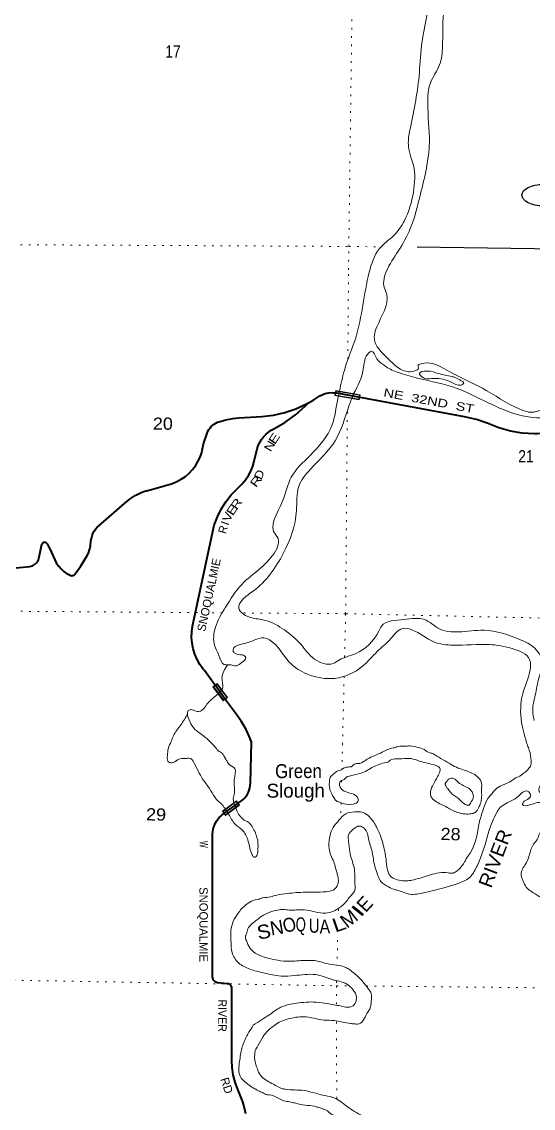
# Model space of a CAD drawing. Header units: feet. Extents: x -248627 to 3, y 0 to 184934.
# Drawn here: x -234634 to -227272, y 41792 to 57418 of the extents above; entities that cross this region are included whole.
import ezdxf
from ezdxf.enums import TextEntityAlignment as Align

# ---------------------------------------------------------------- set-up
doc = ezdxf.new("R2010")
doc.units = ezdxf.units.FT
doc.header["$LTSCALE"] = 80
doc.linetypes.add('DOTTED', pattern=[1.5, 0.3, -1.2])
for name, color, linetype, lineweight in [('17', 7, 'Continuous', 25), ('26', 7, 'Continuous', 40), ('29', 7, 'Continuous', 25), ('39', 7, 'Continuous', 13), ('41', 7, 'Continuous', 13), ('61', 7, 'Continuous', 13), ('7', 7, 'DOTTED', 13)]:
    doc.layers.add(name, color=color, linetype=linetype, lineweight=lineweight)
doc.layers.add('27', color=7, linetype='Continuous')

msp = doc.modelspace()

# ---------------------------------------------------------------- linework, layer by layer
at = {"layer": '17'}
msp.add_ellipse((-227126.46, 54923.61), major_axis=(-309.24, 1), ratio=0.500121, dxfattribs=at)
at = {"layer": '26'}
for p, q in [((-231724.32, 46030.26), (-231518.12, 46181.8)), ((-231518.12, 46181.8), (-231485.79, 46205.55)), ((-231755.16, 46007.59), (-231724.32, 46030.26))]:
    msp.add_line(p, q, dxfattribs=at)
for points in [[(-230509.19, 51937.03), (-230431.35, 51981.76), (-230341.93, 52037.88), (-230312.24, 52053.83), (-230281.05, 52066.59), (-230248.7, 52076.01), (-230215.54, 52082), (-230181.94, 52084.5), (-230148.25, 52083.47), (-230123.34, 52080.41)], [(-226986.29, 51503.54), (-227010.03, 51502.41), (-227215.06, 51492.65), (-227261.63, 51492.47), (-227433.05, 51503.2), (-227602.41, 51531.8), (-227767.86, 51577.94), (-227912.9, 51637.1), (-227922.62, 51641.05), (-228088.85, 51697.99), (-228260.11, 51737.24), (-230123.34, 52080.41)], [(-231851.62, 47876.58), (-231870.2, 47902.07), (-232004.18, 48085.9), (-232020.9, 48106.45), (-232068.24, 48173.65), (-232108.29, 48245.43), (-232140.62, 48321), (-232164.88, 48399.53), (-232180.8, 48480.18), (-232188.19, 48562.04), (-232186.99, 48644.23), (-232177.21, 48725.84), (-231861.96, 50177.95), (-231818.39, 50296.21), (-231762.69, 50409.27), (-231695.49, 50515.88), (-231617.5, 50614.89), (-231529.6, 50705.2), (-231515, 50718.48), (-231461.3, 50770.61), (-231413.34, 50828.07), (-231371.65, 50890.23), (-231336.69, 50956.41), (-231308.83, 51025.87), (-231288.39, 51097.87), (-231283.72, 51119.95), (-231245.78, 51276.12), (-231229.69, 51322.57), (-231208.84, 51367.08), (-231183.45, 51409.17), (-231153.79, 51448.38), (-231120.21, 51484.26), (-231083.05, 51516.45), (-231042.73, 51544.57), (-231007.48, 51564.45), (-230845.76, 51656.88), (-230694.59, 51765.7), (-230555.62, 51889.72), (-230545.92, 51899.6), (-230509.19, 51937.03)], [(-231179.19, 51740.45), (-231012.31, 51760.11), (-230848.4, 51797.09), (-230689.26, 51851.01), (-230536.62, 51921.27), (-230509.19, 51937.03)], [(-234401.62, 49664.49), (-234393.28, 49680.17), (-234386.62, 49696.63), (-234385.65, 49699.53), (-234349.53, 49879.32), (-234344.51, 49904.3), (-234326.49, 49929.32), (-234325.29, 49930.08), (-234321.58, 49931.91), (-234317.7, 49933.35), (-234313.7, 49934.37), (-234309.6, 49934.96), (-234305.47, 49935.13), (-234301.35, 49934.86), (-234297.27, 49934.16), (-234293.29, 49933.04), (-234291.66, 49932.39), (-234268.29, 49907.45), (-234253.32, 49882.39), (-234227.56, 49839.29), (-234131.75, 49628.04), (-234101.32, 49586.51), (-234066.71, 49548.39), (-234028.31, 49514.09), (-233987.16, 49484.4), (-233965.62, 49472.09), (-233942.6, 49460.38), (-233937.24, 49457.48), (-233931.6, 49455.15), (-233925.75, 49453.43), (-233919.75, 49452.32), (-233913.67, 49451.85), (-233907.57, 49452.02), (-233901.52, 49452.82), (-233895.59, 49454.25), (-233889.85, 49456.3), (-233884.34, 49458.93), (-233879.15, 49462.12), (-233874.31, 49465.84), (-233869.89, 49470.04), (-233865.94, 49474.69), (-233864.8, 49476.23), (-233788.96, 49585.89), (-233696.41, 49731.66), (-233674.5, 49776.11), (-233657.36, 49822.61), (-233645.17, 49870.64), (-233643.39, 49880.09), (-233637.12, 49952.49), (-233631.06, 49988.39), (-233621.28, 50023.46), (-233607.88, 50057.31), (-233591.03, 50089.58), (-233570.89, 50119.91), (-233547.69, 50147.97), (-233524.92, 50170.56), (-233117.13, 50522.87), (-233060.52, 50568.03), (-232999.51, 50607.02), (-232934.75, 50639.41), (-232866.97, 50664.86), (-232838.21, 50673.29), (-232766.23, 50692.82), (-232532, 50758.45), (-232464.34, 50778.75), (-232399.18, 50806), (-232337.22, 50839.92), (-232279.15, 50880.13), (-232225.6, 50926.18), (-232177.15, 50977.59), (-232134.35, 51033.77), (-232097.65, 51094.12), (-232067.46, 51157.98), (-232044.11, 51224.64), (-232036.47, 51253.06), (-232015.67, 51347.53), (-231964.18, 51503.37), (-231953.35, 51528.75), (-231939.92, 51552.86), (-231924.04, 51575.44), (-231905.89, 51596.23), (-231885.67, 51615.01), (-231863.6, 51631.57), (-231839.91, 51645.73), (-231814.88, 51657.34), (-231798.12, 51663.42), (-231697.09, 51693.87), (-231593.44, 51713.59), (-231510.41, 51721.43), (-231179.19, 51740.45)], [(-234711.75, 49563.77), (-234514.69, 49585.34), (-234497.46, 49589.64), (-234480.77, 49595.71), (-234464.8, 49603.49), (-234449.74, 49612.9), (-234435.74, 49623.83), (-234422.97, 49636.16), (-234411.55, 49649.77), (-234401.62, 49664.49)], [(-231329.06, 47055.11), (-231348.5, 47109.56), (-231405.96, 47238.87), (-231476.61, 47361.47), (-231559.69, 47476), (-231685.79, 47649.03), (-231851.62, 47876.58)], [(-231485.79, 46205.56), (-231473.05, 46214.27), (-231447.66, 46234.66), (-231424.55, 46257.59), (-231403.96, 46282.82), (-231386.11, 46310.05), (-231371.22, 46339), (-231359.43, 46369.36), (-231350.88, 46400.77), (-231345.66, 46432.91), (-231343.82, 46465.42), (-231329.06, 47055.11)], [(-231609.3, 43530.51), (-231620.96, 43555.49), (-231623.43, 43558.82), (-231628.38, 43564.2), (-231633.87, 43569.04), (-231639.83, 43573.28), (-231646.21, 43576.87), (-231652.93, 43579.78), (-231659.91, 43581.96), (-231667.08, 43583.41), (-231674.37, 43584.1), (-231681.68, 43584.02), (-231811.81, 43596.37), (-231815.45, 43596.91), (-231824.12, 43598.86), (-231832.53, 43601.7), (-231840.6, 43605.41), (-231848.24, 43609.93), (-231855.36, 43615.24), (-231861.89, 43621.25), (-231867.76, 43627.92), (-231872.89, 43635.16), (-231877.24, 43642.9), (-231880.76, 43651.06), (-231883.41, 43659.53), (-231885.15, 43668.24), (-231885.98, 43677.08), (-231888.24, 45678.25), (-231888.3, 45728.25), (-231888.31, 45731.97), (-231884.73, 45772.26), (-231876.97, 45811.95), (-231865.1, 45850.62), (-231849.25, 45887.83), (-231843.5, 45898.18), (-231829.55, 45923.27), (-231813.07, 45948.18), (-231812.42, 45949.16), (-231792.6, 45973.19), (-231770.38, 45995.01), (-231755.16, 46007.6)], [(-231409.27, 41711.01), (-231426.21, 41798.48), (-231452.2, 41883.69), (-231546.51, 42126.7), (-231561.12, 42168.51), (-231588.98, 42272.32), (-231605.83, 42378.48), (-231611.5, 42485.82), (-231609.35, 43505.49), (-231609.3, 43530.51)]]:
    msp.add_lwpolyline(points, dxfattribs=at)
at = {"layer": '29'}
msp.add_line((-226774.76, 54146.13), (-228941.07, 54174.31), dxfattribs=at)
at = {"layer": '39'}
msp.add_line((-231808.1, 47750.97), (-231808.16, 47750.92), dxfattribs=at)
for points in [[(-230059.58, 52108.25), (-229991.06, 52404.97), (-229827.89, 52874.11), (-229632.86, 53815.34), (-229484.81, 54155.41), (-229279.29, 54345.7), (-229128.2, 54552.53), (-228997.75, 54969.42), (-228996.85, 55356.96), (-229032.37, 55470.24), (-229067.56, 55625.91), (-229053.86, 55835.74), (-229051.76, 55845.81), (-228916.49, 56634.07), (-228880.86, 57071.82), (-228851.2, 57253.27), (-228779.46, 57656.45), (-228731.78, 58084.02), (-228731.46, 58126.41), (-228900.39, 58501.02), (-229021.17, 58562.43), (-229111.74, 58609.49), (-229201.68, 58741.33), (-229591.12, 59349.63), (-229733.62, 59746.25), (-229840.16, 60088.13), (-229842.02, 60376.78), (-229701.24, 60823.88), (-229582.7, 61002.68), (-229534.4, 61244.55), (-229373.75, 61647.1), (-229189.38, 62143.24)], [(-226930.56, 51846.92), (-227150.23, 51837.82), (-227263.64, 51804.31), (-227465.39, 51846.11), (-228004.66, 52146.65), (-228461.61, 52377.97), (-228903.26, 52494.14), (-228927.63, 52478.16), (-228925.95, 52433.74), (-228964.58, 52401.72), (-229067.77, 52384.29), (-229365.39, 52574.11), (-229559.29, 52854.04), (-229496.89, 53089.75), (-229398.47, 53547.24), (-229400.46, 53551.29), (-229216.33, 54119.19), (-229042.12, 54444.94), (-228894.93, 54938.42), (-228768.08, 55682.33), (-228792.06, 56253.72), (-228753.56, 56536.03), (-228620.23, 56799.5), (-228577.85, 57059.58), (-228566.21, 57531.81), (-228541.8, 58088.73), (-228623.03, 58303.26), (-228850.72, 58924.54), (-229199.1, 59350.88), (-229504.02, 59914.18), (-229602.37, 60270.12), (-229583.86, 60580.83), (-229548.56, 60705.72), (-229525.88, 60766.12), (-229485.67, 60739.59), (-229494.4, 60652.86), (-229493.63, 60487.34), (-229486.19, 60402.51), (-229460.16, 60370.03), (-229427.18, 60456.59), (-229427.53, 60678.62)], [(-226928.36, 51722.15), (-227314.7, 51732.01), (-227756.24, 51862.3), (-228382.51, 52149.33), (-228920.98, 52288.38), (-229195.2, 52367.03), (-229368.4, 52442.94), (-229418.66, 52477.61), (-229525.05, 52571.21), (-229605.06, 52678.76), (-229637.55, 52658.8), (-229718.17, 52417.16), (-229853.49, 52074.52)], [(-228441.86, 52317.28), (-228635.53, 52359.02), (-228807.02, 52394.55), (-228910.34, 52358.95), (-228874.34, 52310.25), (-228698.7, 52288.82), (-228442.53, 52228.47), (-228291.19, 52201.16), (-228272.87, 52219.19), (-228329.09, 52266.02), (-228401.56, 52302.86), (-228441.86, 52317.28)], [(-227356, 47014.83), (-227440.79, 47338.74), (-227423.51, 47754.42), (-227320.01, 48080.67), (-227324.81, 48248.24), (-227564.13, 48399.3), (-227909.19, 48462.3), (-228426.56, 48451.84), (-228701.01, 48500.21), (-229018.96, 48674.03), (-229156.24, 48691.16), (-229321, 48547), (-229518.41, 48360.68), (-229728.13, 48150.23), (-230129.54, 47975.45), (-230521.11, 48034.75), (-230784.49, 48210.2), (-231067.02, 48527.08), (-231151.67, 48555.94), (-231281.2, 48528.6), (-231394.68, 48485), (-231503.99, 48459.54), (-231591.41, 48389.51), (-231575.59, 48342.97), (-231559.51, 48332.77), (-231462.65, 48313.92), (-231458.61, 48313.89), (-231410.41, 48275.19), (-231461.43, 48208.95), (-231544.66, 48157.06), (-231645.59, 48171.9), (-231718.33, 48172.42), (-231796.12, 48306.19), (-231857.71, 48445.9), (-231845.61, 48710.23), (-231699.98, 48997.83), (-231467.14, 49327.21), (-231194.58, 49563.45), (-230974.81, 50036.23), (-230976.81, 50038.26), (-230880.21, 50522), (-230754.34, 50868.28), (-230483.23, 51181.24), (-230168.79, 51612.98), (-230085.07, 51995.89), (-230059.27, 52109.63)], [(-229853.49, 52074.52), (-229920.06, 51905.91), (-230121.95, 51392.63), (-230476.62, 50985.4), (-230648.27, 50732.3), (-230679.16, 50387.36), (-230869.7, 49773.08), (-231298.11, 49233.16), (-231460.76, 49101.1), (-231510.09, 48990.43), (-231448.12, 48901.18), (-231303.08, 48841.62), (-231121.48, 48808.03), (-230853.76, 48670.9), (-230618.89, 48465.37), (-230418.43, 48252.01), (-230152.18, 48189.57), (-230062.89, 48239.4), (-229831.86, 48328.59), (-229493.96, 48655.2), (-229457.06, 48725.58), (-229133.04, 48820.17), (-228840.03, 48822.13), (-228622.81, 48687.37), (-228348.33, 48643.04), (-227980.39, 48666.67), (-227466.12, 48533.84), (-227250.87, 48407.17), (-227141.41, 48184.37), (-227185.2, 48005.03), (-227237.51, 47767.23), (-227279.87, 47509.17), (-227258.71, 47367.73)], [(-231672.66, 48168.99), (-231752.09, 47982.92), (-231742.64, 47896.06), (-231751.36, 47811.35), (-231808.16, 47750.92)], [(-231808.16, 47750.92), (-231873.46, 47697.16), (-231979.37, 47586.9), (-232044.61, 47510.66), (-232125.5, 47501.14), (-232198.06, 47525.88), (-232244.72, 47501.99), (-232248.94, 47477.8), (-232211.54, 47346.33), (-232149.62, 47251.03), (-232023.05, 47153.24), (-231922.71, 47061)], [(-232244.7, 47465), (-232345.22, 47304.89), (-232449.44, 47150.21), (-232481.96, 47067.26)], [(-232481.56, 47068.29), (-232523.45, 46972.43), (-232537.74, 46859.95), (-232529.13, 46785.29), (-232519.29, 46773.01), (-232452.91, 46765.66), (-232371.38, 46812.38), (-232283.41, 46822.59), (-232209.92, 46823.29), (-232195.93, 46816.97), (-232144.92, 46745.49), (-232004.74, 46493.06), (-231953.69, 46423.59), (-231875.57, 46295.21), (-231812.63, 46215.44), (-231761.11, 46170.13), (-231712.49, 46107.53), (-231658.65, 46027.5)], [(-231551.47, 46111.77), (-231589.05, 46245.14), (-231572.68, 46323.46), (-231577.13, 46508.78), (-231568.04, 46560.95), (-231558.56, 46633.25), (-231561.93, 46667.55), (-231643.31, 46731.56), (-231678.6, 46782.6), (-231684.44, 46792.77), (-231737.16, 46880.4), (-231764.77, 46911.14), (-231790.73, 46923.73), (-231844.03, 46981.16), (-231922.71, 47061)], [(-227127.11, 47013.46), (-227157.29, 46902.66), (-227154.91, 46818.05), (-227141.76, 46769.48), (-227142.39, 46737.27), (-227126.38, 46628.23), (-227125.87, 46551.7), (-227141.15, 46491.6), (-227174.73, 46423.81), (-227191.87, 46371.81), (-227004.77, 46251.32), (-226990.9, 46238.97), (-226967.63, 46192.2), (-226949.22, 46103.24), (-226971.97, 46073.49), (-227023.25, 46130.89), (-227041.11, 46145.34), (-227074.85, 46172.18), (-227118.86, 46189.15), (-227312.95, 46158.76), (-227425.74, 46163), (-227423.45, 46177.05), (-227394.49, 46214.73), (-227323.07, 46259.63), (-227316.79, 46271.59), (-227325.72, 46330.15), (-227353.45, 46354.86), (-227422.35, 46336.09), (-227483.89, 46280.93), (-227702.08, 46152.36), (-227742.96, 46122.96), (-227784.29, 46071.43), (-227798.94, 46043.54), (-227859.86, 45917.89), (-227910.89, 45781.99), (-227969.47, 45569.72), (-228048.27, 45353.84), (-228134.39, 45176.35), (-228177.79, 45120.83), (-228255.42, 45068), (-228383.46, 45014.15), (-228762.39, 44910.91), (-228946.56, 44872.27), (-229051.41, 44870.31), (-229235.67, 44930.32), (-229257.75, 44934.79), (-229355.73, 44974.98), (-229465.08, 45051.63), (-229501.98, 45122.83), (-229564.49, 45327.43), (-229602.9, 45527.51), (-229633.29, 45622.74), (-229690.24, 45803.06), (-229729.9, 45836.06), (-229782.01, 45851.18), (-229834.95, 45824.04), (-229933.89, 45711.23), (-229929.39, 45632.61), (-229914.25, 45479.29), (-229852.09, 45256.6), (-229840.23, 45141.6), (-229840.87, 45109.39), (-229837.1, 44992.54), (-229846.74, 44912.2), (-229878.87, 44869.17), (-229918.95, 44827.05), (-229948.02, 44783.33), (-230013.87, 44714.16), (-230162.84, 44620.45), (-230255.95, 44600.15), (-230571.48, 44646.64), (-230787.22, 44642.86), (-230871.72, 44650.56), (-230924.19, 44647.57), (-231033.49, 44623.56), (-231153.47, 44569.55), (-231206.56, 44534.36), (-231227.07, 44516.64), (-231284.31, 44475.49), (-231385.39, 44356.68), (-231407, 44282.61), (-231411.26, 44270.62), (-231400.47, 44203.96), (-231352.1, 44100.32), (-231300.79, 44044.95), (-231185.15, 43980.25), (-231078.95, 43947.95), (-230948.47, 43921.22), (-230783.5, 43905.87), (-230565.58, 43917.69), (-230525.29, 43916.88), (-230452.68, 43919.48), (-230378.28, 43909.96), (-230199.8, 43864.15), (-230061.1, 43845.3), (-229974.98, 43817.43), (-229919.11, 43788.14)], [(-227356, 47014.83), (-227329.86, 46942.32), (-227302.67, 46786.74), (-227307.8, 46730.47), (-227347.34, 46666.82), (-227410.95, 46609.69), (-227488.53, 46558.88), (-227539.37, 46535.73), (-227557.88, 46519.91), (-227584.41, 46500.37), (-227796.12, 46393.82), (-227886.78, 46292.93), (-227923.95, 46247.35), (-227987.19, 46105.65), (-228067.45, 45815.29), (-228072.16, 45781.15), (-228208.15, 45423.44), (-228237.18, 45381.73), (-228260.25, 45335.88), (-228334.75, 45236.68), (-228379.83, 45199.31), (-228440.83, 45172.34), (-228499.18, 45177.52), (-228751.66, 45150.29), (-228990.9, 45078.5), (-229079.86, 45064.16), (-229176.53, 45068.08), (-229278.78, 45096.28), (-229322.51, 45127.34), (-229349.96, 45166.14), (-229380.16, 45271.44), (-229395.77, 45400.6), (-229399.37, 45422.82), (-229457.02, 45669.59), (-229489.58, 45756.82), (-229528.3, 45838.12), (-229614.47, 45966.67), (-229701.79, 46036.85), (-229777.99, 46056.48), (-229842.54, 46053.72), (-229972.04, 46028.09), (-230068.63, 45933.35), (-230136.69, 45854.17), (-230189.26, 45742.45), (-230209.28, 45646.2), (-230214.7, 45575.84), (-230211.41, 45537.52), (-230200.46, 45478.91), (-230127.53, 45292.24), (-230105.16, 45199.18), (-230088.09, 45144.48), (-230077.53, 45065.75), (-230082.28, 45029.6), (-230101.39, 44979.65), (-230119.96, 44957.86), (-230128.25, 44945.94), (-230205.49, 44913.25), (-230550.41, 44899.92), (-230814.81, 44880.98), (-230964.42, 44857.76), (-231053.58, 44833.35), (-231162.69, 44819.39), (-231186.95, 44815.84), (-231249.92, 44790.92), (-231274.09, 44791.39), (-231276.01, 44789.65)], [(-230028.18, 46661.42), (-230013.81, 46675.22), (-229963, 46696.38), (-229875.97, 46714.79), (-229857.48, 46732.54), (-229802.73, 46749.58), (-229770.45, 46750.96), (-229733.87, 46766.34), (-229660.4, 46813.21), (-229444.77, 46913.65), (-229290.39, 46975.04), (-229254.82, 46981.28), (-229239.74, 46988.13), (-229130.67, 47000.06), (-229045.97, 47002.42), (-228935.51, 46982.11), (-228843.41, 46950.09), (-228761.67, 46904.18), (-228733.58, 46897.58), (-228687.68, 46874.54), (-228454.54, 46737.04), (-228352.78, 46684.69), (-228312.71, 46671.82), (-228133.56, 46603.89)], [(-228610.3, 46662.47), (-228611.06, 46669.66), (-228700.58, 46729.82), (-228913.13, 46786.37), (-229031.37, 46820.92), (-229162.41, 46819.48), (-229346.55, 46782.85), (-229354.05, 46774.8), (-229383.17, 46765.45), (-229594.25, 46691.1), (-229679.86, 46642.45), (-229771.27, 46606), (-229923.17, 46568.74), (-229963.82, 46551.42), (-229992.61, 46521.79), (-230043.5, 46496.62), (-230060.28, 46462.72), (-230049.26, 46408.14), (-229991.9, 46352.64), (-229800.17, 46262.28), (-229790.92, 46219.82), (-229807.63, 46189.95), (-229840.19, 46174.48), (-229860.49, 46166.82), (-230073.55, 46197.21), (-230093.53, 46205.65), (-230129.17, 46238.57)], [(-230028.18, 46661.42), (-230102.75, 46634.81), (-230149.06, 46597.7), (-230194.12, 46547.49), (-230202.33, 46514.1), (-230200.6, 46381.89), (-230186.16, 46342.63), (-230129.17, 46238.57)], [(-228611.06, 46669.66), (-228614.95, 46637.2), (-228650.39, 46562.01), (-228682.31, 46499.94), (-228724.89, 46424.73), (-228751.89, 46326.94), (-228744.54, 46275.74), (-228681.14, 46209.29), (-228511.63, 46119.44), (-228364.83, 46047.36), (-228252.76, 46025.18), (-228171.77, 46026.69), (-228109.9, 46047.19), (-228058.95, 46112.91), (-228029.46, 46184.5), (-228015.49, 46267.94), (-228015.94, 46381.11), (-228017.47, 46464.48), (-228063.07, 46550.07), (-228133.56, 46603.89)], [(-228434.19, 46541.33), (-228390.33, 46516.3), (-228348.81, 46475.21), (-228205.24, 46395.86), (-228153.85, 46344.51), (-228134.95, 46279.71), (-228139.66, 46245.57), (-228175.17, 46181.85), (-228195.91, 46152.06), (-228226.13, 46152.65), (-228272.03, 46175.71), (-228380.99, 46272.49), (-228410.9, 46289.19), (-228507.62, 46393.79), (-228533.06, 46432.55), (-228538.52, 46462.85), (-228515.81, 46490.59), (-228507.47, 46504.52), (-228468.56, 46535.97), (-228434.19, 46541.33)], [(-231659.08, 46028.21), (-231656.12, 46023.09), (-231563.24, 45878.3), (-231458.11, 45791.67), (-231380.16, 45655.22), (-231327.52, 45460.9), (-231311.99, 45430.39), (-231288.29, 45405.76), (-231274.18, 45405.48), (-231249.53, 45429.16), (-231233.7, 45517.43), (-231248.53, 45686.85), (-231261.92, 45723.36), (-231267.57, 45743.6), (-231286.86, 45788.28), (-231331.78, 45861.65), (-231375.2, 45908.82), (-231423.16, 45929.9), (-231454.92, 45954.69), (-231549.12, 46103.42), (-231551.47, 46111.77)], [(-227149.56, 46051.33), (-227133.15, 45974), (-227133.98, 45931.73), (-227115.09, 45866.92), (-227115.71, 45860.56), (-227115.06, 45868.94), (-227132.27, 45812.9), (-227165.38, 45769.27), (-227215.9, 45659.52), (-227267.61, 45592.09), (-227331.33, 45426.24), (-227337.77, 45406.23), (-227382.09, 45304.43), (-227425.74, 45236.83), (-227440.59, 45198.87), (-227436.44, 45102.14), (-227419.13, 45059.52), (-227372.51, 44970.01), (-227305.11, 44912.3), (-227063.77, 44782.69), (-226991.75, 44755.1), (-226882.12, 44692.53), (-226774.82, 44613.89), (-226731.72, 44550.63), (-226700.77, 44380.89), (-226683.23, 44350.34), (-226589.64, 44292.12), (-226579.88, 44275.82), (-226553.41, 44186.7), (-226516.35, 44123.56), (-226482.73, 44090.68), (-226463.53, 44041.98), (-226452.23, 44001.48), (-226428.49, 43978.86), (-226394.35, 43972.15), (-226257.75, 44051.99), (-226220.81, 44085.49), (-226137.06, 44142.22), (-226057.97, 44166.83), (-225894.58, 44173.67), (-225812.13, 44163.98), (-225771.95, 44157.15), (-225598.92, 44141.65), (-225476.02, 44082.36)], [(-231274.09, 44791.39), (-231373.31, 44744.05), (-231496.72, 44626.82), (-231619.61, 44380.94), (-231621.17, 44176.05), (-231606.3, 44030.79), (-231510.39, 43881.09), (-231350.42, 43793.58), (-231152.48, 43739.58), (-230899.76, 43692.96), (-230711.59, 43700.86), (-230556.79, 43715.78), (-230399.55, 43714.02), (-230254.07, 43674.11), (-230139.56, 43636.44)], [(-229919.11, 43788.14), (-229758.56, 43650.07), (-229681.75, 43557.95), (-229624.78, 43482.32), (-229611.11, 43459.91), (-229601.86, 43417.45), (-229606.16, 43300.76), (-229617.41, 43240.58), (-229665.49, 43152.94), (-229803.49, 43001.7), (-229822.55, 43004.01), (-229846.39, 43006.3), (-229900.05, 43010.59), (-230139.07, 43053.57), (-230282.04, 43060.42), (-230575.36, 43108.49), (-230797.69, 43076.65), (-230907.24, 43040.55), (-230992.92, 42987.89), (-231161.44, 42822.09), (-231234.59, 42688.63), (-231272.12, 42624.94), (-231281.28, 42568.75), (-231258.35, 42401.19), (-231241.04, 42358.57), (-231235.43, 42336.31), (-231180.75, 42246.65), (-231011.58, 42136.59), (-230893.81, 42077.9), (-230835.62, 42064.67), (-230569.91, 42047.34), (-230307.16, 41981.75), (-230156.65, 41948.58), (-230098.69, 41923.27), (-229923.8, 41797), (-229818.24, 41732.51), (-229575, 41596.83), (-229480.9, 41564.77), (-229310.24, 41531.2), (-229257.98, 41524.13), (-228992.47, 41496.74), (-228878.21, 41464.27), (-228844.44, 41439.45), (-228817.73, 41362.41), (-228882.43, 41351.61), (-228905.47, 41307.77), (-228907.08, 41225.25), (-228947.84, 41099.22), (-228999.35, 41041.86), (-229248.13, 40791.07), (-229303.23, 40755.93), (-229384.5, 40723.3), (-229524.85, 40657.63), (-229625.07, 40583.09), (-229662.16, 40541.54), (-229670.58, 40523.59), (-229697.47, 40487.88), (-229766.51, 40358.38), (-229784.13, 40282.23), (-229782.11, 40179.5), (-229767.61, 40096.67), (-229670.33, 39814.9), (-229606.87, 39658.62), (-229577.92, 39593.62), (-229538.87, 39425.74), (-229479.49, 39267.53), (-229457.01, 39180.51), (-229452.89, 39081.77), (-229475.01, 38981.55), (-229557.21, 38797.95), (-229570, 38761.96), (-229609.9, 38680.21), (-229830.97, 38402.71), (-229928.94, 38237.54), (-229981.78, 38111.74), (-230023.45, 37939.42), (-230053.69, 37835.33), (-230074.32, 37708.9), (-230083.5, 37548.02), (-230075.2, 37354.58), (-230046.83, 37259.39), (-230017.51, 37212.52), (-229934.75, 37116.25), (-229813.94, 37007.16), (-229780.17, 36982.34), (-229525.56, 36810.21), (-229289.63, 36610.26), (-229113.83, 36427.6), (-228950.87, 36309.62), (-228813.05, 36246.5), (-228756.87, 36256.93), (-228695.57, 36276.4), (-228616.49, 36301), (-228537.04, 36343.72), (-228508.53, 36359.26), (-228473.57, 36394.82), (-228367.24, 36575.91)], [(-231302.01, 42985.83), (-231183.12, 43065.26), (-231076.19, 43132.4), (-230905.11, 43245.05), (-230681.41, 43303.13), (-230397.96, 43318.56), (-230212.04, 43293.1), (-230021.31, 43258.12), (-229918.83, 43246.63), (-229878.37, 43258.7), (-229835.65, 43299.38), (-229819.18, 43349.47), (-229819.43, 43411.4), (-229853.05, 43477.98), (-229931.99, 43561.04), (-230034.65, 43613.04), (-230139.56, 43636.44)], [(-231302.01, 42985.83), (-231420.22, 42780.88), (-231454.16, 42694.98), (-231473.86, 42614.84), (-231506.04, 42412.12), (-231508.01, 42311.5), (-231491.01, 42252.77), (-231400.23, 42154.34), (-231320.78, 42094.38), (-231264.92, 42065.09), (-231224.27, 42043.07), (-231171.13, 42016.94), (-231101.17, 41987.36), (-231070.98, 41984.75), (-230834.94, 41893.52), (-230800.77, 41888.81), (-230761.46, 41880.56), (-230688.38, 41864.45), (-230553.9, 41835.62), (-230419.15, 41820.88), (-230372.84, 41805.88), (-230314.93, 41790.63), (-230277.41, 41772.91), (-230250.97, 41763.2), (-230220.11, 41742.18), (-230187.45, 41713.62), (-230137.63, 41684.45), (-230112.03, 41653.75), (-230084.1, 41639.1), (-230071.94, 41623.65), (-230034.36, 41605.9), (-229871.79, 41467.8), (-229767.77, 41427.49), (-229707.88, 41398.12), (-229685.04, 41384.59), (-229649.89, 41374.83), (-229571.78, 41349.12), (-229432.53, 41358.45), (-229365.62, 41379.28), (-229246.77, 41400.64), (-229218.18, 41403.14), (-229196.56, 41357.96), (-229181.55, 41309.2), (-229187.92, 41293.22), (-229191.38, 41253.16), (-229205.49, 41219.08), (-229222.64, 41167.06), (-229301.6, 41045.81), (-229330.44, 41014.17), (-229396.17, 40951.03), (-229508.47, 40876.76), (-229587.36, 40862.2), (-229646.41, 40831.16), (-229691.52, 40791.78)]]:
    msp.add_spline(points, degree=3, dxfattribs=at)
at = {"layer": '61'}
msp.add_line((-229776.52, 51980.36), (-229763.4, 52054.21), dxfattribs=at)
for points in [[(-229777.23, 51980.5), (-230126.83, 52042.62), (-230113.7, 52116.46), (-229763.18, 52054.18)], [(-231704.38, 47674.53), (-231733.31, 47653.16), (-231881.85, 47854.25), (-231851.62, 47876.58)], [(-231704.38, 47674.53), (-231672.99, 47697.72), (-231821.53, 47898.81), (-231851.62, 47876.58)]]:
    msp.add_lwpolyline(points, dxfattribs=at)
for points in [[(-229782.99, 51989.65), (-230117.55, 52049.1), (-230107.21, 52107.18), (-229772.67, 52047.74)], [(-231870.67, 47852.58), (-231823.21, 47887.62), (-231684.18, 47699.4), (-231731.62, 47664.34)], [(-231701.34, 46002.91), (-231499.26, 46152.7), (-231544.19, 46213.32), (-231746.27, 46063.53)], [(-231699.67, 46014.1), (-231510.45, 46154.36), (-231545.85, 46202.13), (-231735.08, 46061.87)]]:
    msp.add_lwpolyline(points, close=True, dxfattribs=at)
at = {"layer": '7'}
for p, q in [((-229973, 48904.85), (-229947.58, 51835.83)), ((-231747.26, 48918.1), (-231901.86, 48919.26)), ((-229973, 48904.85), (-229987.86, 48267.68)), ((-229993.94, 48006.8), (-230016.49, 47039.97)), ((-230016.49, 47039.97), (-230025.99, 46664.81)), ((-230030.05, 46504.05), (-230032.83, 46394.44)), ((-230038.14, 46184.77), (-230044.08, 45950.03)), ((-230076.85, 44656.42), (-230077.76, 44620.36)), ((-230088.15, 44210.23), (-230097.36, 43846.2)), ((-235353.48, 43643.58), (-230104.75, 43554.11)), ((-230104.75, 43554.11), (-230104.06, 43269.71)), ((-229676.98, 43549.86), (-225911.94, 43512.41)), ((-230103.5, 43036.24), (-230100.83, 41930.85))]:
    msp.add_line(p, q, dxfattribs=at)
for points in [[(-229941.24, 52566.24), (-229930.11, 53849.3), (-229927.1, 54186.8), (-229854.69, 59500.86), (-229846.77, 60116.53)], [(-248040.88, 54587.89), (-245959.75, 54373.17), (-240415.98, 54245.04), (-237051.66, 54223.46), (-229927.1, 54186.8), (-229464.7, 54180.69)], [(-232102.2, 48920.75), (-235337.59, 48944.91), (-240525.93, 49044.28), (-245862.17, 49092.22), (-248099.3, 49279.22)], [(-217089.33, 48722.82), (-219264.59, 48750.19), (-224663.56, 48786.46), (-229973, 48904.85), (-231465.84, 48916)], [(-230103.03, 43622.2), (-230104.75, 43554.11), (-229927.19, 43552.35)]]:
    msp.add_lwpolyline(points, dxfattribs=at)

# ---------------------------------------------------------------- texts
at = {"layer": '27'}
for s, height, rotation, width, p in [('NE  32ND  ST', 120, 349.562, 1.3, (-229434.53, 52029.84)), ('W', 120.7, 270.065, 0.6, (-232071.45, 45637.33)), ('RIVER', 120.7, 269.879, 0.95, (-231805.44, 43359.14))]:
    msp.add_text(s, height=height, rotation=rotation, dxfattribs=dict(at, width=width)).set_placement(p)
for s, rotation, width, p in [('E', 56.697, 1.45, (-230950.42, 51392.23)), ('N', 59.749, 1.25, (-231015.26, 51286.03)), ('D', 64.173, 1.15, (-231160.13, 50879.77)), ('R', 53.409, 1.4, (-231214.96, 50774.82)), ('E', 57.051, 1.4, (-231556.77, 50365.42)), ('R', 56.051, 1.35, (-231495.25, 50452.39)), ('V', 67.875, 1.2, (-231614.55, 50275.64)), ('R', 73.778, 0.95, (-231680.22, 50098.13))]:
    msp.add_text(s, height=120, rotation=rotation, dxfattribs=dict(at, width=width)).set_placement(p, align=Align.CENTER)
msp.add_text('I', height=120, rotation=70.875, dxfattribs=at).set_placement((-231651.37, 50188.15), align=Align.CENTER)
for s, height, rotation, p in [('SNOQUALMIE', 120, 77.751, (-231994.27, 48640.27)), ('SNOQUALMIE', 120.7, 270.065, (-232077.45, 44972.32)), ('RD', 120.7, 288.211, (-231777.02, 42211.11))]:
    msp.add_text(s, height=height, rotation=rotation, dxfattribs=at).set_placement(p)
at = {"layer": '41'}
for s, rotation, width, p in [('Green', 0.23, 0.9, (-230987.14, 46539.58)), ('RIVER', 69.266, 1.05, (-227879.28, 44946.38)), ('I', 51.217, 1.55, (-229755.76, 44524.4)), ('O', 13.689, 0.9, (-230850.63, 44311.42)), ('Q', 0.105, 0.7, (-230690.73, 44336.58)), ('S', 10.546, 1.1, (-231228.24, 44215.77)), ('U', 0.494, 0.8, (-230501.18, 44316.26)), ('A', 1.692, 0.85, (-230345.8, 44303.42)), ('L', 19.436, 1.25, (-230123.35, 44316.17))]:
    msp.add_text(s, height=201.2, rotation=rotation, dxfattribs=dict(at, width=width)).set_placement(p)
for s, rotation, p in [('Slough', 0.23, (-231109.08, 46258.76)), ('E', 47.798, (-229684.46, 44595.92)), ('M', 38.384, (-229950.5, 44371.19)), ('N', 9.976, (-231041.67, 44275.68))]:
    msp.add_text(s, height=201.2, rotation=rotation, dxfattribs=at).set_placement(p)
at = {"layer": '7'}
for s, width, p in [('17', 0.85, (-232567.85, 56902.18)), ('20', 1.1, (-232745.62, 51550.51)), ('21', 0.85, (-227487.96, 51082.1))]:
    msp.add_text(s, height=175, dxfattribs=dict(at, width=width)).set_placement(p)
at = {"layer": '7', "width": 1.1}
for s, rotation, p in [('29', 358.87, (-232845.77, 45932.53)), ('28', 358.868, (-228607.47, 45650.41))]:
    msp.add_text(s, height=176.1, rotation=rotation, dxfattribs=at).set_placement(p)

doc.saveas('drawing.dxf')
